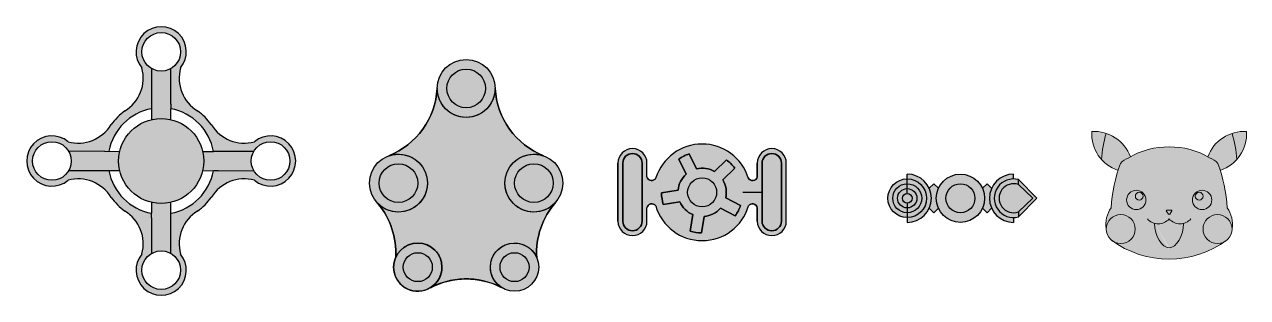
# Model space of a CAD drawing. Header units: millimetres. Extents: x 55 to 1319, y 513 to 796.
import ezdxf

# ---------------------------------------------------------------- set-up
doc = ezdxf.new("R2010")
doc.units = ezdxf.units.MM

# ---------------------------------------------------------------- blocks, each defined once
blk = doc.blocks.new('Figura 1')
at = {"true_color": 0x000000, "transparency": 33554687}
h = blk.add_hatch(color=18, dxfattribs=at)
h.set_gradient(color1=(0, 255, 255), color2=(248, 153, 30), tint=1)
h.paths.add_polyline_path([(51.77006108911971, 37.62792546538822, 0.07860774828835569), (37.62792546538907, 51.77006108911917, -0.3325904052266572), (19.92153139862756, 96.29273850286961, 2.143774022316001), (-19.92153139862759, 96.29273850286961, -0.3325904052266481), (-37.62792546538805, 51.77006108911985, 0.0786077482883574), (-51.77006108911924, 37.6279254653889, -0.332590405226656), (-96.29273850286964, 19.92153139862762, 2.143774022316002), (-96.29273850286967, -19.92153139862762, -0.3325904052266537), (-51.77006108911945, -37.62792546538856, 0.07860774828835634), (-37.62792546538854, -51.77006108911951, -0.3325904052266526), (-19.92153139862766, -96.29273850286961, 2.143774022315996), (19.92153139862756, -96.29273850286961, -0.3325904052266445), (37.62792546538765, -51.77006108912008, 0.07860774828835922), (51.77006108911925, -37.6279254653889, -0.3325904052266566), (96.29273850286975, -19.92153139862774, 2.143774022315994), (96.29273850286944, 19.92153139862751, -0.3325904052266485)])
h.paths.add_polyline_path([(-10.00161066361896, 54.08297129534753), (-9.999889937953583, 95.67942838042529, -0.2679508950945078), (-20, 113, -1), (20, 113, -0.2679179999061275), (10.0020162644706, 95.68065617163097), (10.00608514299529, 58.7117040442572), (10.00608514299529, 54.08214363457807, -0.3107106601864472), (54.08328948232361, 9.999889937953526), (95.67942838042535, 9.99988993795364, -0.76732951194431), (133, 0, -0.7672807500400313), (95.68065617163094, -10.00201626447063), (58.7117040442572, -10.00608514299529), (54.08214363457802, -10.00608514299529, -0.3107019382348807), (10.00161066361889, -54.08297129534753), (9.999889937953512, -95.67942838042529, -0.2679508950945076), (19.99999999999991, -113, -1), (-20.00000000000009, -113, -0.2679179999061275), (-10.00201626447067, -95.68065617163097), (-10.00608514299535, -58.7117040442572), (-10.00608514299535, -54.08214363457807, -0.3107019382348801), (-54.08297129534752, -10.00161066361898), (-95.67942838042538, -9.999889937953526, -0.7673295119443097), (-133, 0, -0.7672807500400309), (-95.68065617163097, 10.00201626447063), (-58.71170404425722, 10.00608514299529), (-54.08219067874612, 10.00583086943539, -0.3107032271076782)], flags=16)
h.paths.add_polyline_path([(44, 0, -1), (-44, 0, -1)], flags=0)
h = blk.add_hatch(color=18, dxfattribs=at)
h.set_gradient(color1=(255, 255, 255), color2=(205, 105, 40), tint=1, name='INVSPHERICAL')
h.paths.add_polyline_path([(-44, 0, 1), (44, 0, 1)])
h.paths.add_polyline_path([(-42.84735343958583, 10.00521380197404), (-58.71170404425722, 10.00608514299529), (-95.68065617163097, 10.00201626447063, -0.1316821053783883), (-93.00000000000003, 0, -0.1316508814475237), (-95.67942838042538, -9.999889937953526), (-42.84808615706476, -10.00207541846976, -0.05739405579671037), (-44, 0, -0.05741242739796617)])
h.paths.add_polyline_path([(10.0020162644706, 95.68065617163097, -0.26797868275412), (-9.999889937953583, 95.67942838042529), (-10.00207541846973, 42.8480861570647, -0.1151884401692873), (10.00562038814452, 42.84725849629524), (10.00608514299529, 54.08214363457796), (10.00608514299529, 58.7117040442572)])
h.paths.add_polyline_path([(95.67942838042535, 9.99988993795364), (54.08328948232361, 9.999889937953526), (42.84845224316331, 10.00050700541487, -0.0573848746866448), (44, 0, -0.0574148075149933), (42.84725849629524, -10.00562038814451), (54.08214363457802, -10.00608514299529), (58.7117040442572, -10.00608514299529), (95.68065617163094, -10.00201626447063, -0.1316821053783885), (93, 0, -0.1316508814475235)])
h.paths.add_polyline_path([(10.00207541846966, -42.8480861570647, -0.1151884401692873), (-10.00562038814459, -42.84725849629524), (-10.00608514299536, -54.08214363457796), (-10.00608514299536, -58.7117040442572), (-10.00201626447068, -95.68065617163097, -0.26797868275412), (9.999889937953512, -95.6794283804254)])
at = {"color": 18, "true_color": 0x000000}
for p, q in [((-9.999889937953583, 95.67942838042529), (-10.00207541846973, 42.8480861570647)), ((10.00608514299529, 58.7117040442572), (10.0020162644706, 95.68065617163097)), ((10.00562038814452, 42.84725849629524), (10.00608514299529, 54.08214363457796)), ((10.00608514299529, 58.7117040442572), (10.00608514299529, 54.08214363457807)), ((-58.71170404425722, 10.00608514299529), (-95.68065617163096, 10.00201626447063)), ((-58.71170404425722, 10.00608514299529), (-42.84735343958585, 10.00521380197404)), ((42.84845224316331, 10.00050700541487), (54.08328948232361, 9.999889937953526)), ((95.67942838042535, 9.99988993795364), (54.08328948232361, 9.999889937953526)), ((-95.67942838042536, -9.999889937953526), (-42.84808615706476, -10.00207541846976)), ((42.84725849629524, -10.00562038814451), (54.08214363457802, -10.00608514299529)), ((58.7117040442572, -10.00608514299529), (54.08214363457802, -10.00608514299529)), ((58.7117040442572, -10.00608514299529), (95.68065617163097, -10.00201626447063)), ((-10.00562038814459, -42.84725849629524), (-10.00608514299536, -54.08214363457796)), ((9.999889937953512, -95.67942838042529), (10.00207541846966, -42.84808615706481)), ((-10.00608514299536, -58.7117040442572), (-10.00608514299536, -54.08214363457807)), ((-10.00608514299536, -58.7117040442572), (-10.00201626447067, -95.68065617163097))]:
    blk.add_line(p, q, dxfattribs=at)
for centre, radius in [((0, 113), 20), ((0, 0), 44), ((-113, 0), 20), ((113, 0), 20), ((-8.526512829121202e-14, -113), 20)]:
    blk.add_circle(centre, radius, dxfattribs=at)
for centre, radius, start, end in [((0, 113), 26, 320.0150042650143, 219.9849957349857), ((-58.53937249023699, 85.86861506618663), 40, 301.5193288980871, 15.1058501291614), ((0, 113), 26, 247.3797381735292, 247.3803978054879), ((58.53937249023699, 85.86861506618663), 40, 164.8941498708386, 238.4806711019129), ((0, 0), 64, 98.98919958723543, 98.99041686749993), ((0, 0), 64, 98.98919958723543, 98.99041686749993), ((0, 0), 55, 100.4773880370599, 169.5181410228052), ((0, 0), 64, 126.0107006548373, 143.9892993451656), ((0, 0), 55, 10.47556509675015, 79.51787164007587), ((0, 0), 64, 36.01070065483437, 53.9892993451627), ((-113, 0), 26.00000000000001, 50.01500426501145, 309.9849957349886), ((-85.86861506618656, 58.53937249023704), 40, 254.8941498708376, 328.4806711019073), ((85.86861506618655, 58.53937249023704), 40, 211.5193288980927, 285.1058501291624), ((113, 0), 26, 230.0150042650115, 129.9849957349886), ((-113, 0), 26.00000000000001, 337.3797381735301, 337.3803978054862), ((0, 0), 64, 188.9891995872388, 188.9904168675007), ((0, 0), 64, 188.9891995872388, 188.9904168675007), ((0, 0), 55, 190.4773880370568, 259.5178716400759), ((0, 0), 55, 280.4773880370599, 349.5178716400756), ((-85.86861506618658, -58.53937249023704), 40, 31.51932889809269, 105.1058501291624), ((85.86861506618658, -58.53937249023704), 39.99999999999999, 74.89414987083761, 148.4806711019073), ((0, 0), 64, 216.0107006548344, 233.9892993451627), ((0, 0), 64, 306.0107006548373, 323.9892993451656), ((-58.53937249023701, -85.86861506618652), 40, 344.8941498708386, 58.4806711019129), ((58.53937249023699, -85.86861506618663), 39.99999999999999, 121.5193288980871, 195.1058501291614), ((0, 0), 64, 278.9891995872354, 278.9904168674999), ((0, 0), 64, 278.9891995872354, 278.9904168674999), ((-8.526512829121202e-14, -113), 26, 140.0150042650143, 39.98499573498573), ((-8.526512829121202e-14, -113), 26, 67.37973817352922, 67.38039780548787)]:
    blk.add_arc(centre, radius, start, end, dxfattribs=at)
blk = doc.blocks.new('Figura 2')
at = {"true_color": 0xffffff, "transparency": 33554687}
h = blk.add_hatch(color=7, dxfattribs=at)
h.paths.add_polyline_path([(20, 184.9974767660638, 1), (80, 184.9974767660638, 1)])
h.paths.add_polyline_path([(70, 184.9974767660638, -1), (30, 184.9974767660638, -1)], flags=16)
h.paths.add_polyline_path([(90, 87, 1), (150, 87, 1)])
h.paths.add_polyline_path([(140, 87, -1), (100, 87, -1)], flags=16)
h.paths.add_polyline_path([(-50, 87, 1), (10, 87, 1)])
h.paths.add_polyline_path([(0, 87, -1), (-40, 87, -1)], flags=16)
h.paths.add_polyline_path([(-25, 0, 0.5421490792610479), (10.11145427643061, -22.86391244769038, -0.01258598248598789), (13.65112531736509, -20.94389595012336, 0.2535213092585921), (25, 0, 1)])
h.paths.add_polyline_path([(15, 0, -1), (-15, 0, -1)], flags=16)
h.paths.add_polyline_path([(75, 0, 1), (125, 0, 1)])
h.paths.add_polyline_path([(115, 0, -1), (85, 0, -1)], flags=16)
at = {"true_color": 0xcd6928, "transparency": 33554687}
h = blk.add_hatch(color=32, dxfattribs=at)
h.paths.add_polyline_path([(70, 184.9974767660638, 1), (30, 184.9974767660638, 1)])
h.paths.add_polyline_path([(140, 87, 1), (100, 87, 1)])
h.paths.add_polyline_path([(115, 0, 1), (85, 0, 1)])
h.paths.add_polyline_path([(15, 0, 1), (-15, 0, 1)])
h.paths.add_polyline_path([(-40, 87, 1), (0, 87, 1)])
at = {"true_color": 0x58ba48, "transparency": 33554687}
blk.add_hatch(color=85, dxfattribs=at).paths.add_polyline_path([(130.000000000001, 115.2842712474616, -0.2907586988640419), (80, 184.9974767660641, -1), (20.00000000000006, 184.9974767660638, -0.2907586988640359), (-29.99999999999966, 115.284271247462, -0.5176380902050376), (10, 87, -0.6672855376770439), (-41.16072581681624, 65.73444844577216, -0.1889737604383844), (-22.77068679487024, 10.31968133664611, -0.8070420398611106), (25, 0, -0.2535213092586173), (13.65112531736293, -20.94389595012456, -0.2399553989462459), (86.25632116175473, -20.88327780764234, -0.2523441501565168), (75, 0, -0.8128360659240224), (122.9128784747792, 10, -0.1953928967756484), (142.3606797749974, 66.99999999999943, -0.6885002580691558), (90, 87, -0.5176380902050517)])
at = {"color": 18, "true_color": 0x000000}
for points in [[(130.000000000001, 115.2842712474616, -0.2907586988640419), (80, 184.9974767660641, -1), (20.00000000000006, 184.9974767660638, -0.2907586988640359), (-29.99999999999966, 115.284271247462, -0.5176380902050376), (10, 87, -0.6672855376770439), (-41.16072581681624, 65.73444844577216, -0.1889737604383844), (-22.77068679487024, 10.31968133664611, -0.8070420398611106), (25, 0, -0.2535213092586173), (13.65112531736293, -20.94389595012456, -0.2399553989462459), (86.25632116175473, -20.88327780764234, -0.2523441501565168), (75, 0, -0.8128360659240224), (122.9128784747792, 10, -0.1953928967756484), (142.3606797749974, 66.99999999999943, -0.6885002580691558), (90, 87, -0.5176380902050517), (130.000000000001, 115.2842712474616, -0.2907586988640419)], [(-25, 0, 0.5421490792610479), (10.11145427643061, -22.86391244769038, -0.01258598248598789), (13.65112531736509, -20.94389595012336, 0.2535213092585921), (25, 0, 1), (-25, 0, 0.5421490792610479)]]:
    blk.add_lwpolyline(points, format="xyb", close=True, dxfattribs=at)
for centre, radius in [((50, 184.9974767660638), 30), ((50, 184.9974767660638), 20), ((-20, 87), 30), ((120, 87), 30), ((-20, 87), 20), ((120, 87), 20), ((0, 0), 25), ((0, 0), 15), ((100, 0), 25), ((100, 0), 15)]:
    blk.add_circle(centre, radius)
for centre, radius in [((50, 184.9974767660638), 30), ((50, 184.9974767660638), 20), ((-20, 87), 30), ((120, 87), 30), ((-20, 87), 20), ((120, 87), 20), ((0, 0), 15), ((100, 0), 25), ((100, 0), 15)]:
    blk.add_circle(centre, radius, dxfattribs=at)
for centre, radius, start, end in [((-59.87334350092306, 189.4973654295256), 79.99999999999999, 291.9264947785288, 356.7754902736658), ((159.8733435009231, 189.4973654295256), 79.99999999999999, 183.2245097263342, 248.0735052214712), ((-102.6578564825158, 14.5670474966729), 80.00000000000001, 356.9566171534025, 39.76144084324357), ((202.782410069519, 14.5670474966729), 80.00000000000001, 139.0491097465181, 183.2726861156892), ((50.01324246203649, -92.20255462931266), 80, 63.06120232283167, 119.9188126656809)]:
    blk.add_arc(centre, radius, start, end)
blk = doc.blocks.new('Figura 3')
at = {"true_color": 0x000000, "transparency": 33554687}
h = blk.add_hatch(color=18, dxfattribs=at)
h.set_gradient(color1=(255, 255, 255), color2=(0, 255, 255), name='INVSPHERICAL')
h.paths.add_polyline_path([(-47.71874127304221, 14.93056366372211, -0.6871628185255421), (-56.99966497909622, 15.93602667977389), (-56.99966497909622, 30.21964265957585, 1), (-86.99966497909622, 30.21964265957585), (-86.99966497909622, -29.78035734042416, 1), (-56.99966497909622, -29.78035734042417), (-56.99966497909622, -16.13087569254823, -0.669642018588515), (-48.01135713930462, -13.96100231509698, 0.7506348462580648), (48.01135713930459, -13.96100231509717, -0.6696420185885164), (56.99966497909622, -16.13087569254827), (56.99966497909622, -29.78035734042416, 1), (86.99966497909622, -29.78035734042416), (86.99966497909622, 30.21964265957584, 1), (56.99966497909622, 30.21964265957584), (56.99966497909622, 15.93602667977392, -0.6871628185255255), (47.71874127304237, 14.93056366372153, 0.7349195599191111)])
h.paths.add_polyline_path([(12.91836161461122, 21.4036429888498), (25.15123622627884, 33.63651760051742, -0.07179676972449085), (33.63651760051742, 25.15123622627886), (21.4036429888498, 12.91836161461123, -0.1954080398726753), (24.34806741539653, -5.672002568344411), (39.7623886729077, -13.52599153572933, -0.07179676972449085), (34.31450267603314, -24.21806982598974), (18.90018141852197, -16.36408085860484, -0.1954080398726754), (2.129571608477625, -24.90913336036334), (-0.5767285525380688, -41.99604010114153, -0.07179676972449085), (-12.42898863967972, -40.11882652065876), (-9.722688478664033, -23.03191977988057, -0.1954080398726754), (-23.03191977988057, -9.722688478664011), (-40.11882652065876, -12.42898863967972, -0.07179676972449082), (-41.99604010114152, -0.5767285525380572), (-24.90913336036335, 2.12957160847764, -0.1954080398726754), (-16.36408085860482, 18.90018141852197), (-24.21806982598973, 34.31450267603314, -0.07179676972449081), (-13.52599153572932, 39.7623886729077), (-5.672002568344404, 24.34806741539653, -0.1954080398726754)], flags=16)
h.paths.add_polyline_path([(15, 0, -1), (-15, 0, -1)], flags=0)
h.paths.add_polyline_path([(81.99966497909622, 30.21964265957582), (81.99966497909622, -29.78035734042416, -1), (61.99966497909622, -29.78035734042416), (61.99966497909622, 30.21964265957584, -1)], flags=16)
h.paths.add_polyline_path([(-61.99966497909622, 30.2196426595759), (-61.99966497909622, -29.78035734042416, -1), (-81.99966497909622, -29.78035734042416), (-81.99966497909622, 30.21964265957585, -1)], flags=16)
at = {"transparency": 33554687}
h = blk.add_hatch(color=256, dxfattribs=at)
h.set_gradient(color1=(200, 201, 45), color2=(19, 155, 72), name='INVCYLINDER')
h.paths.add_polyline_path([(-81.99966497909622, -29.78035734042415, 1), (-61.99966497909622, -29.78035734042416), (-61.99966497909622, 30.21964265957585, 1), (-81.99966497909622, 30.21964265957585)])
at = {"true_color": 0xffffff, "transparency": 33554687}
h = blk.add_hatch(color=7, dxfattribs=at)
h.paths.add_polyline_path([(33.63651760051742, 25.15123622627886, 0.07179676972449088), (25.15123622627884, 33.63651760051743), (12.91836161461122, 21.40364298884981, 0.1954080398726753), (-5.672002568344404, 24.34806741539654), (-13.52599153572932, 39.7623886729077, 0.07179676972449082), (-24.21806982598974, 34.31450267603315), (-16.36408085860482, 18.90018141852198, 0.1954080398726754), (-24.90913336036334, 2.12957160847764), (-41.99604010114152, -0.5767285525380572, 0.07179676972449085), (-40.11882652065875, -12.42898863967972), (-23.03191977988058, -9.722688478664011, 0.1954080398726754), (-9.722688478664026, -23.03191977988057), (-12.42898863967973, -40.11882652065876, 0.07179676972449087), (-0.5767285525380714, -41.99604010114152), (2.129571608477626, -24.90913336036334, 0.1954080398726755), (18.90018141852197, -16.36408085860484), (34.31450267603314, -24.21806982598974, 0.07179676972449088), (39.76238867290769, -13.52599153572933), (24.34806741539653, -5.672002568344414, 0.1954080398726754), (21.40364298884979, 12.91836161461124)])
h.paths.add_polyline_path([(15, 0, -1), (-15, 0, -1)], flags=16)
at = {"transparency": 33554687}
h = blk.add_hatch(color=256, dxfattribs=at)
h.set_gradient(color1=(200, 201, 45), color2=(19, 155, 72), name='INVCYLINDER')
h.paths.add_polyline_path([(61.99966497909622, -29.78035734042416, 1), (81.99966497909622, -29.78035734042416), (81.99966497909622, 30.21964265957584, 1), (61.99966497909622, 30.21964265957584)])
h = blk.add_hatch(color=256, dxfattribs=at)
h.set_gradient(color1=(200, 201, 45), color2=(19, 155, 72), name='INVCYLINDER')
h.paths.add_polyline_path([(-15, 0, 1), (15, 0, 1)])
for p, q in [((-5.672002568344404, 24.34806741539654), (-13.52599153572931, 39.7623886729077)), ((-86.99966497909622, -29.78035734042415), (-86.99966497909622, 30.21964265957585)), ((-56.99966497909622, 15.93602667977389), (-56.99966497909622, 30.21964265957584)), ((-16.36408085860482, 18.90018141852197), (-24.21806982598974, 34.31450267603315)), ((12.91836161461123, 21.40364298884981), (25.15123622627885, 33.63651760051744)), ((56.99966497909622, 15.93602667977392), (56.99966497909622, 30.21964265957584)), ((86.99966497909622, -29.78035734042416), (86.99966497909622, 30.21964265957584)), ((21.4036429888498, 12.91836161461123), (33.63651760051742, 25.15123622627885)), ((-24.90913336036334, 2.129571608477642), (-41.99604010114152, -0.576728552538059)), ((41.99980457113946, 0.1281248847525721), (61.99966497909624, 0.1891365926879424)), ((-23.03191977988057, -9.722688478664013), (-40.11882652065876, -12.42898863967972)), ((24.34806741539653, -5.672002568344414), (39.7623886729077, -13.52599153572933)), ((-56.99966497909623, -29.78035734042415), (-56.99966497909622, -16.13087569254824)), ((-9.722688478664029, -23.03191977988057), (-12.42898863967973, -40.11882652065876)), ((2.129571608477626, -24.90913336036334), (-0.5767285525380732, -41.99604010114154)), ((18.90018141852197, -16.36408085860483), (34.31450267603314, -24.21806982598974)), ((56.99966497909622, -29.78035734042416), (56.99966497909622, -16.13087569254824))]:
    blk.add_line(p, q)
at = {"color": 18, "true_color": 0x000000}
for points in [[(-47.71874127304226, 14.93056366372202, -0.6871628185255351), (-56.99966497909622, 15.93602667977392), (-56.99966497909622, 30.21964265957585, 1), (-86.99966497909622, 30.21964265957585), (-86.99966497909622, -29.78035734042416, 1), (-56.99966497909622, -29.78035734042417), (-56.99966497909622, -16.13087569254823, -0.669642018588515), (-48.01135713930462, -13.96100231509698, 0.7506348462580648), (48.01135713930459, -13.96100231509717, -0.6696420185885164), (56.99966497909622, -16.13087569254827), (56.99966497909622, -29.78035734042416, 1), (86.99966497909622, -29.78035734042416), (86.99966497909622, 30.21964265957584, 1), (56.99966497909622, 30.21964265957584), (56.99966497909622, 15.93602667977392, -0.6871628185255255), (47.71874127304237, 14.93056366372153, 0.7349195599191126), (-47.71874127304226, 14.93056366372202, -0.6871628185255351)], [(-81.99966497909622, -29.78035734042415, 1), (-61.99966497909622, -29.78035734042416), (-61.99966497909622, 30.21964265957585, 1), (-81.99966497909622, 30.21964265957585), (-81.99966497909622, -29.78035734042415, 1)], [(-61.99966497909622, 30.2196426595759), (-61.99966497909622, -29.78035734042416, -1), (-81.99966497909622, -29.78035734042416), (-81.99966497909622, 30.21964265957585, -1), (-61.99966497909622, 30.2196426595759)], [(33.63651760051742, 25.15123622627886, 0.07179676972449085), (25.15123622627884, 33.63651760051742), (12.91836161461123, 21.40364298884981, 0.1954080398726754), (-5.672002568344404, 24.34806741539654), (-13.52599153572932, 39.7623886729077, 0.07179676972449082), (-24.21806982598974, 34.31450267603315), (-16.36408085860482, 18.90018141852198, 0.1954080398726754), (-24.90913336036334, 2.12957160847764), (-41.99604010114152, -0.5767285525380572, 0.07179676972449085), (-40.11882652065875, -12.42898863967972), (-23.03191977988058, -9.722688478664011, 0.1954080398726754), (-9.722688478664026, -23.03191977988057), (-12.42898863967973, -40.11882652065876, 0.07179676972449087), (-0.5767285525380714, -41.99604010114152), (2.129571608477626, -24.90913336036334, 0.1954080398726755), (18.90018141852197, -16.36408085860484), (34.31450267603314, -24.21806982598974, 0.07179676972449088), (39.76238867290769, -13.52599153572933), (24.34806741539653, -5.672002568344414, 0.1954080398726754), (21.40364298884979, 12.91836161461124), (33.63651760051742, 25.15123622627886, 0.07179676972449085)], [(12.91836161461122, 21.4036429888498), (25.15123622627884, 33.63651760051742, -0.07179676972449085), (33.63651760051742, 25.15123622627886), (21.4036429888498, 12.91836161461123, -0.1954080398726753), (24.34806741539653, -5.672002568344411), (39.7623886729077, -13.52599153572933, -0.07179676972449085), (34.31450267603314, -24.21806982598974), (18.90018141852197, -16.36408085860484, -0.1954080398726754), (2.129571608477625, -24.90913336036334), (-0.5767285525380688, -41.99604010114153, -0.07179676972449085), (-12.42898863967972, -40.11882652065876), (-9.722688478664033, -23.03191977988057, -0.1954080398726754), (-23.03191977988057, -9.722688478664011), (-40.11882652065876, -12.42898863967972, -0.07179676972449082), (-41.99604010114152, -0.5767285525380572), (-24.90913336036335, 2.12957160847764, -0.1954080398726754), (-16.36408085860482, 18.90018141852197), (-24.21806982598973, 34.31450267603314, -0.07179676972449081), (-13.52599153572932, 39.7623886729077), (-5.672002568344404, 24.34806741539653, -0.1954080398726754), (12.91836161461122, 21.4036429888498)], [(61.99966497909622, -29.78035734042416, 1), (81.99966497909622, -29.78035734042416), (81.99966497909622, 30.21964265957584, 1), (61.99966497909622, 30.21964265957584), (61.99966497909622, -29.78035734042416, 1)], [(61.99966497909622, 30.21964265957584, -1), (81.99966497909622, 30.21964265957584), (81.99966497909622, -29.78035734042416, -1), (61.99966497909622, -29.78035734042416), (61.99966497909622, 30.21964265957584, -1)]]:
    blk.add_lwpolyline(points, format="xyb", close=True, dxfattribs=at)
blk.add_lwpolyline([(33.63651760051742, 25.15123622627886, 0.07179676972449085), (25.15123622627884, 33.63651760051742), (12.91836161461123, 21.40364298884981, 0.1954080398726754), (-5.672002568344404, 24.34806741539654), (-13.52599153572932, 39.7623886729077, 0.07179676972449082), (-24.21806982598974, 34.31450267603315), (-16.36408085860482, 18.90018141852198, 0.1954080398726754), (-24.90913336036334, 2.12957160847764), (-41.99604010114152, -0.5767285525380572, 0.07179676972449085), (-40.11882652065875, -12.42898863967972), (-23.03191977988058, -9.722688478664011, 0.1954080398726754), (-9.722688478664026, -23.03191977988057), (-12.42898863967973, -40.11882652065876, 0.07179676972449087), (-0.5767285525380714, -41.99604010114152), (2.129571608477626, -24.90913336036334, 0.1954080398726755), (18.90018141852197, -16.36408085860484), (34.31450267603314, -24.21806982598974, 0.07179676972449088), (39.76238867290769, -13.52599153572933), (24.34806741539653, -5.672002568344414, 0.1954080398726754), (21.40364298884979, 12.91836161461124), (33.63651760051742, 25.15123622627886, 0.07179676972449085)], format="xyb", close=True)
for points in [[(-81.99966497909622, -29.78035734042415), (-81.99966497909622, 30.21964265957585)], [(-61.99966497909623, -29.78035734042415), (-61.99966497909622, 30.21964265957585)], [(61.99966497909622, -29.78035734042416), (61.99966497909622, 30.21964265957584)], [(81.99966497909622, -29.78035734042416), (81.99966497909622, 30.21964265957584)]]:
    blk.add_lwpolyline(points)
for centre in [(0, 0), (8.881784197001252e-16, 0)]:
    blk.add_circle(centre, 15)
blk.add_circle((8.881784197001252e-16, 0), 15, dxfattribs=at)
blk.add_circle((8.881784197001252e-16, 0), 15, dxfattribs=at)
for centre, radius, start, end in [((-71.99966497909622, 30.21964265957585), 15, 0, 180), ((-71.99966497909622, 30.21964265957585), 10, 0, 180), ((0, 0), 50, 17.37421206218318, 162.6257879378168), ((0, 0), 42, 108.7867892982618, 125.2132107017382), ((71.99966497909622, 30.21964265957584), 15, 0, 180), ((71.99966497909622, 30.21964265957584), 10, 0, 180), ((0, 0), 42, 36.78678929826182, 53.21321070173819), ((-52.16613000494453, 17.21545610481167), 5, 194.8260843309648, 332.8076939278194), ((0, 0), 25, 130.886540362629, 175.113459637371), ((0, 0), 25, 58.88654036262896, 103.113459637371), ((0, 0), 25, 346.886540362629, 31.11345963737103), ((52.16613000494453, 17.21545610481166), 5, 207.1923060721826, 345.1739156690355), ((-52.05868358100042, -16.89684098136438), 5, 35.95627850441523, 171.1879854604403), ((0, 0), 42, 180.7867892982618, 197.2132107017382), ((0, 0), 25, 202.886540362629, 247.113459637371), ((52.05868358100042, -16.89684098136439), 5, 8.812014539559652, 144.0437214955844), ((0, 0), 50, 196.2136601598458, 343.7863398401541), ((0, 0), 25, 274.8865403626289, 319.113459637371), ((0, 0), 42, 324.7867892982618, 341.2132107017382), ((-71.99966497909622, -29.78035734042415), 15, 180, 0), ((-71.99966497909622, -29.78035734042415), 10, 180, 0), ((71.99966497909622, -29.78035734042416), 15, 180, 0), ((71.99966497909622, -29.78035734042416), 10, 180, 0), ((0, 0), 42, 252.7867892982618, 269.2132107017381)]:
    blk.add_arc(centre, radius, start, end)
blk = doc.blocks.new('Figura 4')
at = {"true_color": 0xffffff, "transparency": 33554687}
h = blk.add_hatch(color=7, dxfattribs=at)
h.set_gradient(color1=(248, 215, 49), color2=(0, 255, 0), name='INVCYLINDER')
h.paths.add_polyline_path([(-55, 15.00000000000001), (-55, 20.00000000000001, 0.4142135623730951), (-75, 7.105427357601002e-15, 0.414213562373095), (-55.00000000000001, -19.99999999999999), (-55, -14.99999999999999, -0.414213562373095), (-70, 7.105427357601002e-15, -0.4142135623730951)])
h = blk.add_hatch(color=7, dxfattribs=at)
h.paths.add_polyline_path([(15, 0, 1), (-15, 0, 1)])
h.paths.add_polyline_path([(-50, 6.661338147750939e-15, -0.4142135623730951), (-55, -4.999999999999993), (-55, -9.999999999999993, 0.4142135623730951), (-45, 6.661338147750939e-15, 0.4142135623730951), (-55, 10.00000000000001), (-55, 5.000000000000007, -0.4142135623730951)], flags=17)
h.paths.add_polyline_path([(-50, 6.661338147750939e-15, 1), (-60, 6.661338147750939e-15, 1)])
h.paths.add_polyline_path([(-55, 20.00000000000001), (-55, 15.00000000000001, -0.4142135623730951), (-40, 6.661338147750939e-15, -0.4142135623730952), (-55.00000000000001, -14.99999999999999), (-55.00000000000001, -19.99999999999999, 0.4142135623730951), (-35, 6.661338147750939e-15, 0.4142135623730951)])
h.paths.add_polyline_path([(-55, 10.00000000000001), (-55, 15.00000000000001, 0.4142135623730951), (-70, 6.661338147750939e-15, 0.4142135623730949), (-55.00000000000001, -14.99999999999999), (-55, -9.999999999999993, -0.4142135623730951), (-65, 6.661338147750939e-15, -0.4142135623730951)])
h = blk.add_hatch(color=7, dxfattribs=at)
h.set_gradient(color1=(248, 215, 49), color2=(255, 0, 255), name='INVCYLINDER')
h.paths.add_polyline_path([(-35, 7.105427357601002e-15, -0.4142135623730951), (-55.00000000000001, -19.99999999999999), (-55.00000000000001, -24.99999999999999, 1), (-55, 25.00000000000001), (-55, 20.00000000000001, -0.4142135623730951)])
h = blk.add_hatch(color=7, dxfattribs=at)
h.set_gradient(color1=(248, 215, 49), color2=(0, 0, 255), name='INVCYLINDER')
h.paths.add_polyline_path([(-55, 15.00000000000001), (-55, 10.00000000000001, -0.4142135623730951), (-45, 6.661338147750939e-15, -0.4142135623730951), (-55, -9.999999999999993), (-55, -14.99999999999999, 0.4142135623730951), (-40, 6.661338147750939e-15, 0.4142135623730951)])
h = blk.add_hatch(color=7, dxfattribs=at)
h.set_gradient(color1=(248, 215, 49), color2=(0, 0, 255), name='INVCYLINDER')
h.paths.add_polyline_path([(-32.21405430584632, -10.28594569415369), (-27.5, -15), (-22.78594569415369, -10.2859456941537, -0.1064066455124383), (-25, 0, -0.1064066455124383), (-22.78594569415369, 10.28594569415369), (-27.5, 15), (-32.2140543058463, 10.28594569415369, -0.2152504370215301)])
h = blk.add_hatch(color=7, dxfattribs=at)
h.set_gradient(color1=(248, 215, 49), color2=(255, 0, 255), name='INVCYLINDER')
h.paths.add_polyline_path([(-25, 0, 1), (25, 0, 1)])
h.paths.add_polyline_path([(15, 0, -1), (-15, 0, -1)], flags=16)
h = blk.add_hatch(color=7, dxfattribs=at)
h.set_gradient(color1=(248, 215, 49), color2=(0, 0, 255), name='INVCYLINDER')
h.paths.add_polyline_path([(32.2140543058463, 10.28594569415369), (27.50000000000001, 14.99999999999999), (22.7859456941537, 10.28594569415368, -0.1064066455124382), (25, 0, -0.1064066455124384), (22.78594569415369, -10.2859456941537), (27.49999999999999, -15.00000000000001), (32.21405430584632, -10.2859456941537, -0.2152504370215302)])
h = blk.add_hatch(color=7, dxfattribs=at)
h.set_gradient(color1=(248, 215, 49), color2=(255, 0, 255), name='INVCYLINDER')
h.paths.add_polyline_path([(55, 20), (55, 25, 1), (54.99999999999999, -25), (54.99999999999999, -20, -1)])
at = {"transparency": 33554687}
for color, points in [(4, [(59.99999999999999, -19.36491673103709), (59.99999999999999, -14.14213562373095, -1.414213562373094), (59.99999999999999, 14.14213562373096), (59.99999999999999, 19.36491673103708, 1.290994448735805)]), (1, [(59.99999999999999, 19.36491673103709), (59.99999999999999, 14.14213562373097), (75, -8.881784197001252e-16), (59.99999999999999, -14.14213562373095), (59.99999999999999, -19.36491673103709), (79, 8.881784197001252e-16)])]:
    blk.add_hatch(color=color, dxfattribs=at).paths.add_polyline_path(points)
at = {"true_color": 0xffffff, "transparency": 33554687}
blk.add_hatch(color=7, dxfattribs=at).paths.add_polyline_path([(75, -4.440892098500626e-16), (60, 14.14213562373095, 1.414213562373095), (59.99999999999999, -14.14213562373095)])
h = blk.add_hatch(color=7, dxfattribs=at)
h.set_gradient(color1=(248, 215, 49), color2=(255, 0, 255), name='INVCYLINDER')
h.paths.add_polyline_path([(-55, 5.000000000000007), (-55, 10.00000000000001, 0.4142135623730951), (-65, 7.105427357601002e-15, 0.414213562373095), (-55, -9.999999999999993), (-55, -4.999999999999993, -0.4142135623730951), (-60, 7.105427357601002e-15, -0.4142135623730951)])
at = {"color": 18, "true_color": 0x000000}
for p, q in [((-55, 5.000000000000007), (-55, 25.00000000000001)), ((-27.5, 15), (-32.2140543058463, 10.28594569415369)), ((-27.5, 15), (-22.78594569415369, 10.28594569415369)), ((27.50000000000001, 14.99999999999999), (22.78594569415369, 10.28594569415368)), ((27.50000000000001, 14.99999999999999), (32.21405430584631, 10.28594569415368)), ((55, 20), (55, 25)), ((59.99999999999999, 14.14213562373096), (59.99999999999999, 19.36491673103709)), ((79, -2.495883422175317e-16), (60, 19.36491673103709)), ((59.99999999999999, 14.14213562373096), (75, 0)), ((59.99999999999999, -14.14213562373095), (75, 0)), ((-55, -4.999999999999993), (-55.00000000000001, -24.99999999999999)), ((-27.5, -15), (-32.21405430584631, -10.28594569415369)), ((-27.5, -15), (-22.78594569415369, -10.28594569415369)), ((27.49999999999999, -15.00000000000001), (22.78594569415369, -10.2859456941537)), ((27.49999999999999, -15.00000000000001), (32.2140543058463, -10.28594569415371)), ((79, -7.301290971003529e-16), (59.99999999999999, -19.36491673103709)), ((54.99999999999999, -20), (54.99999999999999, -25)), ((59.99999999999999, -14.14213562373095), (59.99999999999999, -19.36491673103709))]:
    blk.add_line(p, q, dxfattribs=at)
for centre, radius in [((-55, 6.735557395310443e-15), 20), ((-55, 6.735557395310443e-15), 15), ((0, 0), 25), ((0, 0), 15), ((-55, 6.735557395310443e-15), 10), ((-55, 6.735557395310443e-15), 5)]:
    blk.add_circle(centre, radius, dxfattribs=at)
for centre, radius, start, end in [((-55, 6.735557395310443e-15), 25, 270, 90), ((55, 0), 25, 90, 270), ((55, 0), 20, 75.52248781407008, 284.4775121859299), ((55, 0), 15, 70.52877936550931, 289.4712206344907)]:
    blk.add_arc(centre, radius, start, end, dxfattribs=at)
blk = doc.blocks.new('Figura 5')
at = {"lineweight": 5, "true_color": 0x000000, "transparency": 33554687}
h = blk.add_hatch(color=18, dxfattribs=at)
h.dxf.hatch_style = 1
h.paths.add_polyline_path([(-20.00000055912241, 72.10733799516188, -0.06262931776865147), (-15.00000000000001, 98.99676435388307, 0.09538998378829912), (-29.99999999999999, 100.9355186463587, 0.1982000274459221)])
h.paths.add_polyline_path([(120.0000005591224, 72.10733799516183, 0.1982000274459224), (130, 100.9355186463587, 0.09538998378829892), (115, 98.99676435388301, -0.06262931776865142)])
h.paths.add_polyline_path([(94.06086389764059, 30.10528782366357, 1), (74.06086389764059, 30.10528782366357, 1)])
h.paths.add_polyline_path([(77.06086389764059, 34.00000000000001, -1), (85.06086389764059, 34.00000000000001, -1)], flags=16)
h.paths.add_polyline_path([(26.06086389762459, 30.10528782366357, 1), (6.060863897624586, 30.10528782366357, 1)])
h.paths.add_polyline_path([(15.06086389762459, 34.00000000000001, -1), (23.06086389762459, 34.00000000000001, -1)], flags=16)
h.paths.add_polyline_path([(52.92642356364895, 18.680847955711, 0.606814896314589), (51.35284712729793, 19.5), (50, 19.5), (47.5, 19.5, 0.606700953027708), (47.73124327247231, 17.74126932413793), (49.42662687808514, 15.31915204428857, 0.5175564213769461), (50.96211769242682, 15.87453369276471)])
at = {"lineweight": 5, "true_color": 0xffffff, "transparency": 33554687}
h = blk.add_hatch(color=7, dxfattribs=at)
h.dxf.hatch_style = 1
h.paths.add_polyline_path([(77.06086389764059, 34.00000000000001, 1), (85.06086389764059, 34.00000000000001, 1)], flags=0)
h.paths.add_polyline_path([(15.06086389762459, 34.00000000000001, 1), (23.06086389762459, 34.00000000000001, 1)], flags=0)
h.paths.add_polyline_path([(100.2905358378853, 67.89183903833528, 0.1327946937870616), (91.71154287310642, 73.84025457000129, 0.1400840233923206), (50.0000000000002, 85, 0.1400840233923223), (8.288457126893434, 73.84025457000124, 0.1327946937870721), (-0.2905358378857414, 67.89183903833424, 0.07857591439126371), (-9.924649022497974, 22.0367190922705, 0.1951560622988041), (-14.99989733784807, 0.0554964324833378, -0.9981518236269991), (15, 0, -0.5812240741055648), (-7.650205232436804, -12.90249432867913, 0.3169154323229965), (107.5461580347457, -12.96362213714371, -0.5785365141368791), (85, 0, -0.9975354074792764), (114.9998173241218, 0.07402866320465762, 0.1961803573631226), (109.9180758977439, 22.16628149772181, 0.07835836806697612)])
h.paths.add_polyline_path([(94.06086389764059, 30.10528782366357, -1), (74.06086389764059, 30.10528782366357, -1)], flags=16)
h.paths.add_polyline_path([(85.06086389764059, 34.00000000000001, -1), (77.06086389764059, 34.00000000000001, -1)], flags=0)
h.paths.add_polyline_path([(26.06086389762459, 30.10528782366357, -1), (6.060863897624586, 30.10528782366357, -1)], flags=16)
h.paths.add_polyline_path([(23.06086389762459, 34.00000000000001, -1), (15.06086389762459, 34.00000000000001, -1)], flags=0)
h.paths.add_polyline_path([(52.5, 19.5, -0.244698443229034), (52.92642356364895, 18.68084795571101), (50.57337312191483, 15.31915204428856), (50.56929623260133, 15.31915204428857, -0.3137964995907194), (49.42662687808516, 15.31915204428856), (47.07357643635105, 18.68084795571101, -0.244698443229034), (47.5, 19.5), (50, 19.5)], flags=16)
edge = h.paths.add_edge_path(flags=16)
edge.add_arc((61.24999999999999, 20.42156741649222), 14.99999999999999, 221.4096221092709, 284.47751218593)
edge.add_spline(control_points=[(65, 5.897879868214408), (65, -6.754520145551849), (57.5, -19.47673003982952), (50, -19.48836501991476)], knot_values=[29.49664899272882, 29.49664899272882, 29.49664899272882, 29.49664899272882, 58.99329798545765, 58.99329798545765, 58.99329798545765, 58.99329798545766], degree=3, periodic=0)
edge.add_spline(control_points=[(50, -19.48836501991476), (42.5, -19.5), (35, -6.801060065892795), (35, 5.897879868214405)], knot_values=[0, 0, 0, 3.552713678800501e-15, 29.49664899272883, 29.49664899272883, 29.49664899272883, 29.49664899272883], degree=3, periodic=0)
edge.add_arc((38.75, 20.42156741649222), 15, 255.5224878140701, 318.5903778907291)
edge = h.paths.add_edge_path(flags=16)
edge.add_spline(control_points=[(50, -19.48836501991476), (57.5, -19.47673003982952), (65, -6.754520145551849), (65, 5.897879868214408)], knot_values=[29.49664899272883, 29.49664899272883, 29.49664899272883, 29.49664899272883, 58.99329798545766, 58.99329798545766, 58.99329798545766, 58.99329798545766], degree=3, periodic=0)
edge.add_arc((61.24999999999999, 20.42156741649222), 14.99999999999999, 221.4096221092709, 284.47751218593, ccw=False)
edge.add_arc((38.75, 20.42156741649222), 15, 255.5224878140701, 318.59037789072914, ccw=False)
edge.add_spline(control_points=[(35, 5.897879868214405), (35, -6.801060065892795), (42.5, -19.5), (50, -19.48836501991476)], knot_values=[0, 0, 0, 0, 29.49664899272883, 29.49664899272883, 29.49664899272883, 29.49664899272883], degree=3, periodic=0)
h.paths.add_polyline_path([(85, 0, 0.5785365141368483), (107.5461580347444, -12.96362213714465, 0.007583903371135002), (110.0000000000001, -11.1803398874989, 0.213421765283387), (115, 0, 1)], flags=17)
h.paths.add_polyline_path([(-14.99989733784807, 0.0554964324833378, 0.2165797195240829), (-9.906027126776252, -11.26368618896914, 0.00697100250614487), (-7.650205232437315, -12.90249432867883, 0.5812240741055783), (15, 0, 0.9981518236269991)], flags=17)
h.paths.add_polyline_path([(-15.00000000000004, 98.99676435388302, 0.06262931776865144), (-20.0000005591224, 72.10733799516184, 0.131044537621392), (-2.814217680673053, 60.7253107881978, -0.01266519933413753), (-0.2905358378853578, 67.8918390383352, -0.1327946937870559), (8.288457126893107, 73.84025457000106, -0.006301663829654462), (10.00000000000011, 74.83659571463386, 0.2286512850427772)])
h.paths.add_polyline_path([(115, 98.99676435388305, 0.2286512850427773), (89.9999999999999, 74.8365957146338, -0.00630166382965257), (91.7115428731064, 73.84025457000129, -0.1327946937870592), (100.2905358378852, 67.89183903833549, -0.01266519933413816), (102.8142176806729, 60.7253107881977, 0.1310445376213926), (120.0000005591224, 72.10733799516177, 0.06262931776865169)])
h = blk.add_hatch(color=7, dxfattribs=at)
h.dxf.hatch_style = 1
h.paths.add_polyline_path([(77.06086389764059, 34.00000000000001, 1), (85.06086389764059, 34.00000000000001, 1)])
h.paths.add_polyline_path([(23.06086389762459, 34.00000000000001, 1), (15.06086389762459, 34.00000000000001, 1)])
at = {"color": 18, "lineweight": 5, "true_color": 0x000000}
for p, q in [((-15.00000000000001, 97.50647923165812), (-15.00000000000001, 97.50647923165812)), ((115, 97.50647923165812), (115, 97.50647923165812)), ((49.42662687808516, 15.31915204428856), (47.07357643635105, 18.68084795571101)), ((50, 19.5), (47.5, 19.5)), ((49.42642356364865, 15.31915204428857), (49.42662687808517, 15.31915204428856)), ((50, 19.5), (52.49999999999999, 19.5)), ((50.56929623260132, 15.31915204428857), (50.573406431002, 15.31915204428857)), ((50.57337312191484, 15.31915204428857), (52.92642356364895, 18.68084795571101)), ((72.49870944889615, 10.74098368025929), (72.49870944889615, 10.74098368025929)), ((50, -19.48836501991476), (50, -19.5)), ((50, -19.5), (50, -19.48836501991476))]:
    blk.add_line(p, q, dxfattribs=at)
for centre, radius in [((16.06086389762459, 30.10528782366357), 10), ((19.06086389762459, 34.00000000000001), 4), ((84.06086389764059, 30.10528782366357), 10), ((81.06086389764059, 34.00000000000001), 4), ((0, 0), 15), ((100, 0), 15)]:
    blk.add_circle(centre, radius, dxfattribs=at)
for centre, radius, start, end in [((9.934046343907426, 98.63944752318866), 40.00000000000001, 176.7093115728536, 251.4152764024047), ((-27.53489205079509, 61.01155037166475), 40, 20.22002196610681, 93.53324597871374), ((89.4146021043985, 65.67163183918159), 109.6037115691904, 162.2989131832774, 176.6337725740495), ((127.5348920507951, 61.01155037166475), 40, 86.46675402128614, 159.7799780338932), ((90.06595365609257, 98.63944752318866), 40.00000000000001, 288.5847235975956, 3.290688427146442), ((10.5853978956015, 65.67163183918159), 109.6037115691904, 3.366227425950458, 17.70108681672265), ((48.66956686672297, 6.440686055120503), 78.57057884356115, 89.02976600384177, 120.9270939295311), ((51.33043313327703, 6.440686055120503), 78.57057884356115, 59.07290607046891, 90.9702339961582), ((139.8859555131966, 14.5012848878111), 150, 159.1491164319217, 177.1204641175591), ((15.00000000000001, 55.00000000000001), 20, 109.6076375655625, 139.8649116822095), ((85, 55.00000000000001), 20, 40.13508831779044, 70.39236243443744), ((-39.88595551319659, 14.5012848878111), 150, 2.879535882440935, 20.85088356807843), ((14.62380348594474, 4.792198819420571), 30, 144.913158421885, 189.0844500553407), ((48.07357643635105, 18.68084795571101), 0.9999999999999999, 125.0000000000001, 180), ((49.99796155534325, 16.13986922247019), 1.000000000000002, 235.156650607184, 304.963682226744), ((51.92642356364895, 18.68084795571101), 1, 0, 54.99999999999993), ((85.38947531889717, 4.89353551905927), 30, 350.755360186312, 34.88007211673271), ((38.75, 20.42156741649222), 15, 221.4096221092708, 318.5903778907291), ((61.24999999999999, 20.42156741649222), 15, 221.4096221092709, 318.5903778907292), ((49.99135422966729, 68.81317505471826), 99.99999999999999, 233.2035622449118, 306.8760899737068)]:
    blk.add_arc(centre, radius, start, end, dxfattribs=at)
blk.add_open_spline([(35, 5.897879868214405), (35, -6.801060065892795), (50.00000000000001, -32.1989399341072), (65, -6.754520145551851), (65, 5.897879868214408)], degree=3, dxfattribs=at)

msp = doc.modelspace()

# ---------------------------------------------------------------- block references
for name, p in [('Figura 1', (196.0548245381937, 654.4511643137391)), ('Figura 2', (461.2747455572144, 544.5678617858756)), ('Figura 3', (755.1801665564906, 622.0121268661449))]:
    msp.add_blockref(name, p)
at = {"color": 7, "true_color": 0xffffff}
for name, p in [('Figura 5', (1187.914672685851, 584.0246966967625)), ('Figura 4', (1022.181111215657, 615.8824410244038))]:
    msp.add_blockref(name, p, dxfattribs=at)

doc.saveas('drawing.dxf')
